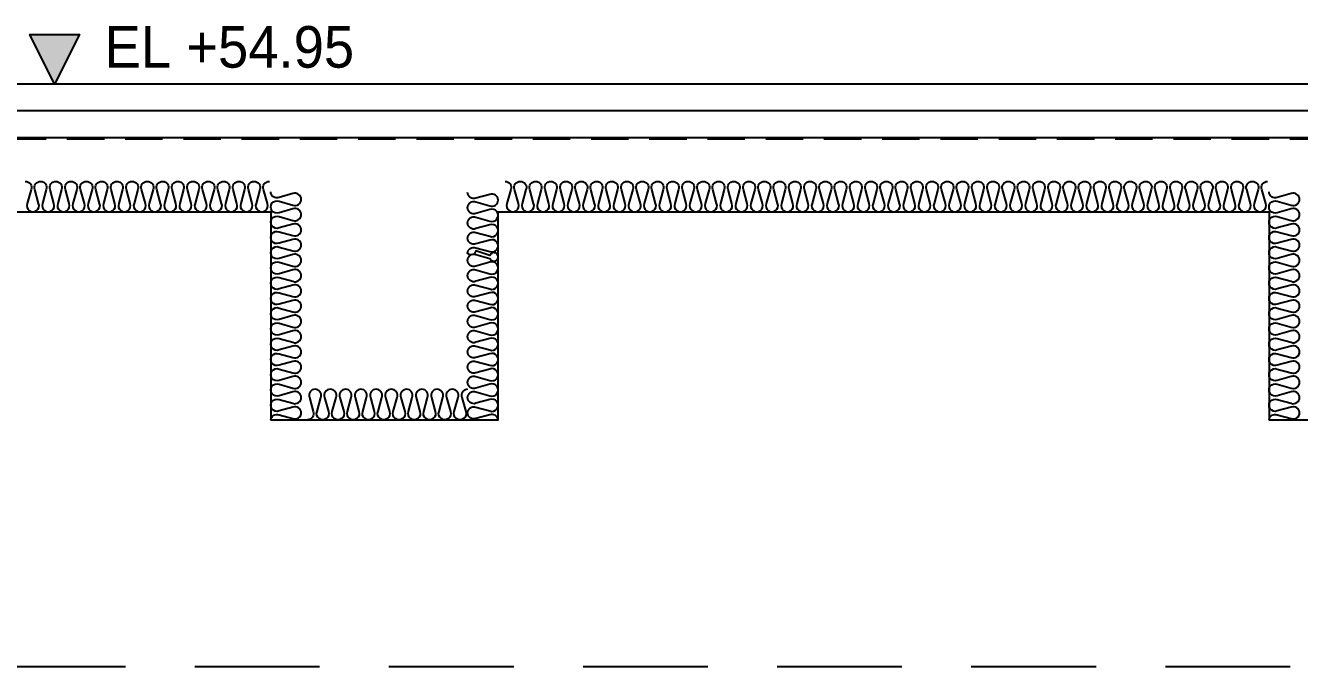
# Model space of a CAD drawing. Header units: millimetres. Extents: x 17311 to 801382, y -242618 to -104888.
# Drawn here: x 540416 to 545011, y -188729 to -186417 of the extents above; entities that cross this region are included whole.
import ezdxf

# ---------------------------------------------------------------- set-up
doc = ezdxf.new("R2010")
doc.units = ezdxf.units.MM
doc.header["$LTSCALE"] = 250
doc.linetypes.add('HID', pattern=[2.8, 1.8, -1])
doc.linetypes.add('HIDDEN', pattern=[9.525, 6.35, -3.175])
for name, color, linetype in [('A-FIN', 6, 'Continuous'), ('A-FIN-8', 8, 'Continuous'), ('A-HAT-WIREMESH', 9, 'g_mesh'), ('A-WP', 1, 'HID'), ('ISL', 251, 'Continuous'), ('인테리어', 7, 'HIDDEN')]:
    doc.layers.add(name, color=color, linetype=linetype)
doc.layers.add('NOPLOT', color=191, linetype='Continuous', plot=False)
doc.styles.add('Gdim', font='')
doc.styles.get('Gdim').set_extended_font_data('Dotum')
doc.linetypes.add('g_mesh', pattern='A,10,-0.8,["X",Gdim,S=0.6,R=0,X=-0.15,Y=-0.3],-0.8', length=11.6)

# ---------------------------------------------------------------- blocks, each defined once
blk = doc.blocks.new('A$C481fd194')
blk.add_hatch(color=256).paths.add_polyline_path([(375, 750), (-375, 750), (0, 0)])
blk.add_lwpolyline([(0, 0), (-375, 750), (375, 750), (0, 0)])

msp = doc.modelspace()

# ---------------------------------------------------------------- linework, layer by layer
at = {"layer": 'A-FIN'}
msp.add_line((562192.7, -186629.5), (527628.7, -186629.5), dxfattribs=at)
at = {"layer": 'A-FIN-8'}
msp.add_line((527128.9, -186821.5), (562692.4, -186821.5), dxfattribs=at)
at = {"layer": 'A-HAT-WIREMESH', "ltscale": 0.6}
msp.add_line((562702.7, -186725.5), (527118.7, -186725.5), dxfattribs=at)
at = {"layer": 'A-WP', "ltscale": 0.3}
msp.add_line((527125.8, -186826.5), (562695.5, -186826.5), dxfattribs=at)
at = {"layer": 'ISL'}
for points in [[(540415.7, -186979.5, -0.524856), (540436.2, -187009.3), (540422.6, -187059.7, 1.449198), (540463.7, -187059.7), (540450.1, -187009.3, -0.524856), (540470.7, -186979.5, -0.524856), (540491.2, -187009.3), (540477.6, -187059.7, 1.449198), (540518.7, -187059.7), (540505.1, -187009.3, -0.524856), (540525.7, -186979.5, -0.524856), (540546.2, -187009.3), (540532.6, -187059.7, 1.449198), (540573.7, -187059.7), (540560.1, -187009.3, -0.524856), (540580.7, -186979.5, -0.524856), (540601.2, -187009.3), (540587.6, -187059.7, 1.449198), (540628.7, -187059.7), (540615.1, -187009.3, -0.524856), (540635.7, -186979.5, -0.524856), (540656.2, -187009.3), (540642.6, -187059.7, 1.449198), (540683.7, -187059.7), (540670.1, -187009.3, -0.524856), (540690.7, -186979.5, -0.524856), (540711.2, -187009.3), (540697.6, -187059.7, 1.449198), (540738.7, -187059.7), (540725.1, -187009.3, -0.524856), (540745.7, -186979.5, -0.524856), (540766.2, -187009.3), (540752.6, -187059.7, 1.449198), (540793.7, -187059.7), (540780.1, -187009.3, -0.524856), (540800.7, -186979.5, -0.524856), (540821.2, -187009.3), (540807.6, -187059.7, 1.449198), (540848.7, -187059.7), (540835.1, -187009.3, -0.524856), (540855.7, -186979.5, -0.524856), (540876.2, -187009.3), (540862.6, -187059.7, 1.449198), (540903.7, -187059.7), (540890.1, -187009.3, -0.524856), (540910.7, -186979.5, -0.524856), (540931.2, -187009.3), (540917.6, -187059.7, 1.449198), (540958.7, -187059.7), (540945.1, -187009.3, -0.524856), (540965.7, -186979.5, -0.524856), (540986.2, -187009.3), (540972.6, -187059.7, 1.449198), (541013.7, -187059.7), (541000.1, -187009.3, -0.524856), (541020.7, -186979.5, -0.524856), (541041.2, -187009.3), (541027.6, -187059.7, 1.449198), (541068.7, -187059.7), (541055.1, -187009.3, -0.524856), (541075.7, -186979.5, -0.524856), (541096.2, -187009.3), (541082.6, -187059.7, 1.449198), (541123.7, -187059.7), (541110.1, -187009.3, -0.524856), (541130.7, -186979.5, -0.524856), (541151.2, -187009.3), (541137.6, -187059.7, 1.449198), (541178.7, -187059.7), (541165.1, -187009.3, -0.524856), (541185.7, -186979.5, -0.524856), (541206.2, -187009.3), (541192.6, -187059.7, 1.449198), (541233.7, -187059.7), (541220.1, -187009.3, -0.524856), (541240.7, -186979.5, -0.524856), (541261.2, -187009.3), (541247.6, -187059.7, 1.449198), (541288.7, -187059.7), (541275.1, -187009.3, -0.524855), (541295.7, -186979.5, -0.524855)], [(542145.7, -186979.5, -0.524855), (542166.2, -187009.3), (542152.6, -187059.7, 1.449198), (542193.7, -187059.7), (542180.1, -187009.3, -0.524856), (542200.7, -186979.5, -0.524856), (542221.2, -187009.3), (542207.6, -187059.7, 1.449198), (542248.7, -187059.7), (542235.1, -187009.3, -0.524856), (542255.7, -186979.5, -0.524856), (542276.2, -187009.3), (542262.6, -187059.7, 1.449198), (542303.7, -187059.7), (542290.1, -187009.3, -0.524856), (542310.7, -186979.5, -0.524856), (542331.2, -187009.3), (542317.6, -187059.7, 1.449198), (542358.7, -187059.7), (542345.1, -187009.3, -0.524856), (542365.7, -186979.5, -0.524856), (542386.2, -187009.3), (542372.6, -187059.7, 1.449198), (542413.7, -187059.7), (542400.1, -187009.3, -0.524856), (542420.7, -186979.5, -0.524856), (542441.2, -187009.3), (542427.6, -187059.7, 1.449198), (542468.7, -187059.7), (542455.1, -187009.3, -0.524856), (542475.7, -186979.5, -0.524856), (542496.2, -187009.3), (542482.6, -187059.7, 1.449198), (542523.7, -187059.7), (542510.1, -187009.3, -0.524856), (542530.7, -186979.5, -0.524856), (542551.2, -187009.3), (542537.6, -187059.7, 1.449198), (542578.7, -187059.7), (542565.1, -187009.3, -0.524856), (542585.7, -186979.5, -0.524856), (542606.2, -187009.3), (542592.6, -187059.7, 0.524933), (542613.2, -187089.5, 0.524933), (542633.7, -187059.7), (542620.1, -187009.3, -0.524856), (542640.7, -186979.5, -0.524856), (542661.2, -187009.3), (542647.6, -187059.7, 1.449198), (542688.7, -187059.7), (542675.1, -187009.3, -0.524856), (542695.7, -186979.5, -0.524856), (542716.2, -187009.3), (542702.6, -187059.7, 1.449198), (542743.7, -187059.7), (542730.1, -187009.3, -0.524856), (542750.7, -186979.5, -0.524856), (542771.2, -187009.3), (542757.6, -187059.7, 1.449198), (542798.7, -187059.7), (542785.1, -187009.3, -0.524856), (542805.7, -186979.5, -0.524856), (542826.2, -187009.3), (542812.6, -187059.7, 1.449198), (542853.7, -187059.7), (542840.1, -187009.3, -0.524856), (542860.7, -186979.5, -0.524856), (542881.2, -187009.3), (542867.6, -187059.7, 1.449198), (542908.7, -187059.7), (542895.1, -187009.3, -0.524856), (542915.7, -186979.5, -0.524856), (542936.2, -187009.3), (542922.6, -187059.7, 1.449198), (542963.7, -187059.7), (542950.1, -187009.3, -0.524856), (542970.7, -186979.5, -0.524856), (542991.2, -187009.3), (542977.6, -187059.7, 1.449198), (543018.7, -187059.7), (543005.1, -187009.3, -0.524856), (543025.7, -186979.5, -0.524856), (543046.2, -187009.3), (543032.6, -187059.7, 1.449198), (543073.7, -187059.7), (543060.1, -187009.3, -0.524856), (543080.7, -186979.5, -0.524856), (543101.2, -187009.3), (543087.6, -187059.7, 1.449198), (543128.7, -187059.7), (543115.1, -187009.3, -0.524856), (543135.7, -186979.5, -0.524856), (543156.2, -187009.3), (543142.6, -187059.7, 1.449198), (543183.7, -187059.7), (543170.1, -187009.3, -0.524856), (543190.7, -186979.5, -0.524856), (543211.2, -187009.3), (543197.6, -187059.7, 1.449198), (543238.7, -187059.7), (543225.1, -187009.3, -0.524856), (543245.7, -186979.5, -0.524856), (543266.2, -187009.3), (543252.6, -187059.7, 1.449198), (543293.7, -187059.7), (543280.1, -187009.3, -0.524856), (543300.7, -186979.5, -0.524856), (543321.2, -187009.3), (543307.6, -187059.7, 1.449198), (543348.7, -187059.7), (543335.1, -187009.3, -0.524856), (543355.7, -186979.5, -0.524856), (543376.2, -187009.3), (543362.6, -187059.7, 1.449198), (543403.7, -187059.7), (543390.1, -187009.3, -0.524856), (543410.7, -186979.5, -0.524856), (543431.2, -187009.3), (543417.6, -187059.7, 1.449198), (543458.7, -187059.7), (543445.1, -187009.3, -0.524856), (543465.7, -186979.5, -0.524856), (543486.2, -187009.3), (543472.6, -187059.7, 1.449198), (543513.7, -187059.7), (543500.1, -187009.3, -0.524856), (543520.7, -186979.5, -0.524856), (543541.2, -187009.3), (543527.6, -187059.7, 1.449198), (543568.7, -187059.7), (543555.1, -187009.3, -0.524856), (543575.7, -186979.5, -0.524856), (543596.2, -187009.3), (543582.6, -187059.7, 1.449198), (543623.7, -187059.7), (543610.1, -187009.3, -0.524856), (543630.7, -186979.5, -0.524856), (543651.2, -187009.3), (543637.6, -187059.7, 1.449198), (543678.7, -187059.7), (543665.1, -187009.3, -0.524856), (543685.7, -186979.5, -0.524856), (543706.2, -187009.3), (543692.6, -187059.7, 1.449198), (543733.7, -187059.7), (543720.1, -187009.3, -0.524856), (543740.7, -186979.5, -0.524856), (543761.2, -187009.3), (543747.6, -187059.7, 1.449198), (543788.7, -187059.7), (543775.1, -187009.3, -0.524856), (543795.7, -186979.5, -0.524856), (543816.2, -187009.3), (543802.6, -187059.7, 1.449198), (543843.7, -187059.7), (543830.1, -187009.3, -0.524856), (543850.7, -186979.5, -0.524856), (543871.2, -187009.3), (543857.6, -187059.7, 1.449198), (543898.7, -187059.7), (543885.1, -187009.3, -0.524856), (543905.7, -186979.5, -0.524856), (543926.2, -187009.3), (543912.6, -187059.7, 1.449198), (543953.7, -187059.7), (543940.1, -187009.3, -0.524856), (543960.7, -186979.5, -0.524856), (543981.2, -187009.3), (543967.6, -187059.7, 1.449198), (544008.7, -187059.7), (543995.1, -187009.3, -0.524856), (544015.7, -186979.5, -0.524856), (544036.2, -187009.3), (544022.6, -187059.7, 1.449198), (544063.7, -187059.7), (544050.1, -187009.3, -0.524856), (544070.7, -186979.5, -0.524856), (544091.2, -187009.3), (544077.6, -187059.7, 1.449198), (544118.7, -187059.7), (544105.1, -187009.3, -0.524856), (544125.7, -186979.5, -0.524856), (544146.2, -187009.3), (544132.6, -187059.7, 1.449198), (544173.7, -187059.7), (544160.1, -187009.3, -0.524856), (544180.7, -186979.5, -0.524856), (544201.2, -187009.3), (544187.6, -187059.7, 1.449198), (544228.7, -187059.7), (544215.1, -187009.3, -0.524856), (544235.7, -186979.5, -0.524856), (544256.2, -187009.3), (544242.6, -187059.7, 1.449198), (544283.7, -187059.7), (544270.1, -187009.3, -0.524856), (544290.7, -186979.5, -0.524856), (544311.2, -187009.3), (544297.6, -187059.7, 1.449198), (544338.7, -187059.7), (544325.1, -187009.3, -0.524856), (544345.7, -186979.5, -0.524856), (544366.2, -187009.3), (544352.6, -187059.7, 1.449198), (544393.7, -187059.7), (544380.1, -187009.3, -0.524856), (544400.7, -186979.5, -0.524856), (544421.2, -187009.3), (544407.6, -187059.7, 1.449198), (544448.7, -187059.7), (544435.1, -187009.3, -0.524856), (544455.7, -186979.5, -0.524856), (544476.2, -187009.3), (544462.6, -187059.7, 1.449198), (544503.7, -187059.7), (544490.1, -187009.3, -0.524856), (544510.7, -186979.5, -0.524856), (544531.2, -187009.3), (544517.6, -187059.7, 1.449198), (544558.7, -187059.7), (544545.1, -187009.3, -0.524856), (544565.7, -186979.5, -0.524856), (544586.2, -187009.3), (544572.6, -187059.7, 1.449198), (544613.7, -187059.7), (544600.1, -187009.3, -0.524856), (544620.7, -186979.5, -0.524856), (544641.2, -187009.3), (544627.6, -187059.7, 1.449198), (544668.7, -187059.7), (544655.1, -187009.3, -0.524856), (544675.7, -186979.5, -0.524856), (544696.2, -187009.3), (544682.6, -187059.7, 1.449198), (544723.7, -187059.7), (544710.1, -187009.3, -0.524856), (544730.7, -186979.5, -0.524856), (544751.2, -187009.3), (544737.6, -187059.7, 1.449198), (544778.7, -187059.7), (544765.1, -187009.3, -0.524856), (544785.7, -186979.5, -0.524856), (544806.2, -187009.3), (544792.6, -187059.7, 1.449198), (544833.7, -187059.7), (544820.1, -187009.3, -0.524856), (544840.7, -186979.5, -0.524856), (544861.2, -187009.3), (544847.6, -187059.7, 1.449198), (544888.7, -187059.7), (544875.1, -187009.3, -0.524855), (544895.7, -186979.5, -0.524855)], [(541300.8, -187839.5, -0.489145), (541330.5, -187821.4), (541380.9, -187835.1, 0.524856), (541410.7, -187814.5, 0.524856), (541380.9, -187793.9), (541330.5, -187807.6, -1.449198), (541330.5, -187766.4), (541380.9, -187780.1, 0.524856), (541410.7, -187759.5, 0.524856), (541380.9, -187738.9), (541330.5, -187752.6, -1.449198), (541330.5, -187711.4), (541380.9, -187725.1, 0.524856), (541410.7, -187704.5, 0.524856), (541380.9, -187683.9), (541330.5, -187697.6, -1.449198), (541330.5, -187656.4), (541380.9, -187670.1, 0.524856), (541410.7, -187649.5, 0.524856), (541380.9, -187628.9), (541330.5, -187642.6, -1.449198), (541330.5, -187601.4), (541380.9, -187615.1, 0.524856), (541410.7, -187594.5, 0.524856), (541380.9, -187573.9), (541330.5, -187587.6, -1.449198), (541330.5, -187546.4), (541380.9, -187560.1, 0.524856), (541410.7, -187539.5, 0.524856), (541380.9, -187518.9), (541330.5, -187532.6, -1.449198), (541330.5, -187491.4), (541380.9, -187505.1, 0.524856), (541410.7, -187484.5, 0.524856), (541380.9, -187463.9), (541330.5, -187477.6, -1.449198), (541330.5, -187436.4), (541380.9, -187450.1, 0.524856), (541410.7, -187429.5, 0.524856), (541380.9, -187408.9), (541330.5, -187422.6, -1.449198), (541330.5, -187381.4), (541380.9, -187395.1, 0.524856), (541410.7, -187374.5, 0.524856), (541380.9, -187353.9), (541330.5, -187367.6, -1.449198), (541330.5, -187326.4), (541380.9, -187340.1, 0.524856), (541410.7, -187319.5, 0.524856), (541380.9, -187298.9), (541330.5, -187312.6, -1.449198), (541330.5, -187271.4), (541380.9, -187285.1, 0.524856), (541410.7, -187264.5, 0.524856), (541380.9, -187243.9), (541330.5, -187257.6, -1.449198), (541330.5, -187216.4), (541380.9, -187230.1, 0.524856), (541410.7, -187209.5, 0.524856), (541380.9, -187188.9), (541330.5, -187202.6, -1.449198), (541330.5, -187161.4), (541380.9, -187175.1, 0.524856), (541410.7, -187154.5, 0.524856), (541380.9, -187133.9), (541330.5, -187147.6, -1.449198), (541330.5, -187106.4), (541380.9, -187120.1, 0.524856), (541410.7, -187099.5, 0.524856), (541380.9, -187078.9), (541330.5, -187092.6, -1.449198), (541330.5, -187051.4), (541380.9, -187065.1, 0.524856), (541410.7, -187044.5, 0.524856), (541380.9, -187023.9), (541330.5, -187037.6, -0.524933), (541300.7, -187017)], [(542120.5, -187839.5, 0.489145), (542090.9, -187821.4), (542040.5, -187835.1, -0.524856), (542010.7, -187814.5, -0.524856), (542040.5, -187793.9), (542090.9, -187807.6, 1.449198), (542090.9, -187766.4), (542040.5, -187780.1, -0.524856), (542010.7, -187759.5, -0.524856), (542040.5, -187738.9), (542090.9, -187752.6, 1.449198), (542090.9, -187711.4), (542040.5, -187725.1, -0.524856), (542010.7, -187704.5, -0.524856), (542040.5, -187683.9), (542090.9, -187697.6, 1.449198), (542090.9, -187656.4), (542040.5, -187670.1, -0.524856), (542010.7, -187649.5, -0.524856), (542040.5, -187628.9), (542090.9, -187642.6, 1.449198), (542090.9, -187601.4), (542040.5, -187615.1, -0.524856), (542010.7, -187594.5, -0.524856), (542040.5, -187573.9), (542090.9, -187587.6, 1.449198), (542090.9, -187546.4), (542040.5, -187560.1, -0.524856), (542010.7, -187539.5, -0.524856), (542040.5, -187518.9), (542090.9, -187532.6, 1.449198), (542090.9, -187491.4), (542040.5, -187505.1, -0.524856), (542010.7, -187484.5, -0.524856), (542040.5, -187463.9), (542090.9, -187477.6, 1.449198), (542090.9, -187436.4), (542040.5, -187450.1, -0.524856), (542010.7, -187429.5, -0.524856), (542040.5, -187408.9), (542090.9, -187422.6, 1.449198), (542090.9, -187381.4), (542040.5, -187395.1, -0.524856), (542010.7, -187374.5, -0.524856), (542040.5, -187353.9), (542090.9, -187367.6, 1.449198), (542090.9, -187326.4), (542040.5, -187340.1, -0.524856), (542010.7, -187319.5, -0.524856), (542040.5, -187298.9), (542090.9, -187312.6, 1.449198), (542090.9, -187271.4), (542040.5, -187285.1, -0.524856), (542010.7, -187264.5, -0.524856), (542040.5, -187243.9), (542090.9, -187257.6, 5.351885), (542090.9, -187246.4), (542040.5, -187230.1, -0.607988), (542010.7, -187239.5, -0.524856), (542040.5, -187218.9), (542090.9, -187232.6, 1.449198), (542090.9, -187191.4), (542040.5, -187205.1, -0.524856), (542010.7, -187184.5, -0.524856), (542040.5, -187163.9), (542090.9, -187177.6, 1.449198), (542090.9, -187136.4), (542040.5, -187150.1, -0.524856), (542010.7, -187129.5, -0.524856), (542040.5, -187108.9), (542090.9, -187122.6, 1.449198), (542090.9, -187081.4), (542040.5, -187095.1, -0.524856), (542010.7, -187074.5, -0.524856), (542040.5, -187053.9), (542090.9, -187067.6, 0.524933), (542120.7, -187047, 0.524933), (542090.9, -187026.4), (542040.5, -187040.1, -0.524854), (542010.7, -187019.5, -0.524854)], [(544900.8, -187839.5, -0.489145), (544930.5, -187821.4), (544980.9, -187835.1, 0.524856), (545010.7, -187814.5, 0.524856), (544980.9, -187793.9), (544930.5, -187807.6, -1.449198), (544930.5, -187766.4), (544980.9, -187780.1, 0.524856), (545010.7, -187759.5, 0.524856), (544980.9, -187738.9), (544930.5, -187752.6, -1.449198), (544930.5, -187711.4), (544980.9, -187725.1, 0.524856), (545010.7, -187704.5, 0.524856), (544980.9, -187683.9), (544930.5, -187697.6, -1.449198), (544930.5, -187656.4), (544980.9, -187670.1, 0.524856), (545010.7, -187649.5, 0.524856), (544980.9, -187628.9), (544930.5, -187642.6, -1.449198), (544930.5, -187601.4), (544980.9, -187615.1, 0.524856), (545010.7, -187594.5, 0.524856), (544980.9, -187573.9), (544930.5, -187587.6, -1.449198), (544930.5, -187546.4), (544980.9, -187560.1, 0.524856), (545010.7, -187539.5, 0.524856), (544980.9, -187518.9), (544930.5, -187532.6, -1.449198), (544930.5, -187491.4), (544980.9, -187505.1, 0.524856), (545010.7, -187484.5, 0.524856), (544980.9, -187463.9), (544930.5, -187477.6, -1.449198), (544930.5, -187436.4), (544980.9, -187450.1, 0.524856), (545010.7, -187429.5, 0.524856), (544980.9, -187408.9), (544930.5, -187422.6, -1.449198), (544930.5, -187381.4), (544980.9, -187395.1, 0.524856), (545010.7, -187374.5, 0.524856), (544980.9, -187353.9), (544930.5, -187367.6, -1.449198), (544930.5, -187326.4), (544980.9, -187340.1, 0.524856), (545010.7, -187319.5, 0.524856), (544980.9, -187298.9), (544930.5, -187312.6, -1.449198), (544930.5, -187271.4), (544980.9, -187285.1, 0.524856), (545010.7, -187264.5, 0.524856), (544980.9, -187243.9), (544930.5, -187257.6, -1.449198), (544930.5, -187216.4), (544980.9, -187230.1, 0.524856), (545010.7, -187209.5, 0.524856), (544980.9, -187188.9), (544930.5, -187202.6, -1.449198), (544930.5, -187161.4), (544980.9, -187175.1, 0.524856), (545010.7, -187154.5, 0.524856), (544980.9, -187133.9), (544930.5, -187147.6, -1.449198), (544930.5, -187106.4), (544980.9, -187120.1, 0.524856), (545010.7, -187099.5, 0.524856), (544980.9, -187078.9), (544930.5, -187092.6, -1.449198), (544930.5, -187051.4), (544980.9, -187065.1, 0.524856), (545010.7, -187044.5, 0.524856), (544980.9, -187023.9), (544930.5, -187037.6, -0.524933), (544900.7, -187017)], [(542010.7, -187729.5, 0.524856), (541990.1, -187759.3), (542003.7, -187809.7, -1.449198), (541962.6, -187809.7), (541976.2, -187759.3, 0.524856), (541955.7, -187729.5, 0.524856), (541935.1, -187759.3), (541948.7, -187809.7, -1.449198), (541907.6, -187809.7), (541921.2, -187759.3, 0.524856), (541900.7, -187729.5, 0.524856), (541880.1, -187759.3), (541893.7, -187809.7, -1.449198), (541852.6, -187809.7), (541866.2, -187759.3, 0.524856), (541845.7, -187729.5, 0.524856), (541825.1, -187759.3), (541838.7, -187809.7, -1.449198), (541797.6, -187809.7), (541811.2, -187759.3, 0.524856), (541790.7, -187729.5, 0.524856), (541770.1, -187759.3), (541783.7, -187809.7, -1.449198), (541742.6, -187809.7), (541756.2, -187759.3, 0.524856), (541735.7, -187729.5, 0.524856), (541715.1, -187759.3), (541728.7, -187809.7, -1.449198), (541687.6, -187809.7), (541701.2, -187759.3, 0.524856), (541680.7, -187729.5, 0.524856), (541660.1, -187759.3), (541673.7, -187809.7, -1.449198), (541632.6, -187809.7), (541646.2, -187759.3, 0.524856), (541625.7, -187729.5, 0.524856), (541605.1, -187759.3), (541618.7, -187809.7, -1.449198), (541577.6, -187809.7), (541591.2, -187759.3, 0.524856), (541570.7, -187729.5, 0.524856), (541550.1, -187759.3), (541563.7, -187809.7, -1.449198), (541522.6, -187809.7), (541536.2, -187759.3, 0.524856), (541515.7, -187729.5, 0.524856), (541495.1, -187759.3), (541508.7, -187809.7, -1.449198), (541467.6, -187809.7), (541481.2, -187759.3, 0.524856), (541460.7, -187729.5, 0.524856), (541440.1, -187759.3), (541453.7, -187809.7, -0.524951), (541433.2, -187839.5, -0.524951)]]:
    msp.add_lwpolyline(points, format="xyb", dxfattribs=at)
msp.add_lwpolyline([(534920.7, -187089.5), (537700.7, -187089.5), (537700.7, -187839.5), (538520.7, -187839.5), (538520.7, -187089.5), (541300.7, -187089.5), (541300.7, -187839.5), (542120.7, -187839.5), (542120.7, -187089.5), (544900.7, -187089.5), (544900.7, -187839.5), (545720.7, -187839.5), (545720.7, -187089.5), (548450.7, -187089.5), (548450.7, -187839.5), (549370.7, -187839.5), (549370.7, -187089.5), (556100.7, -187089.5)], dxfattribs=at)
at = {"layer": '인테리어', "linetype": 'HID'}
msp.add_lwpolyline([(531226.9, -188729.5), (554494.5, -188729.5)], dxfattribs=at)

# ---------------------------------------------------------------- block references
at = {"layer": 'NOPLOT', "xscale": 0.24, "yscale": 0.24, "zscale": 0.24}
msp.add_blockref('A$C481fd194', (540521.4, -186629.5), dxfattribs=at)

# ---------------------------------------------------------------- texts
at = {"layer": 'NOPLOT', "style": 'Gdim'}
msp.add_text('EL +54.95', height=150, dxfattribs=at).set_placement((540701.4, -186569.5))

doc.saveas('drawing.dxf')
